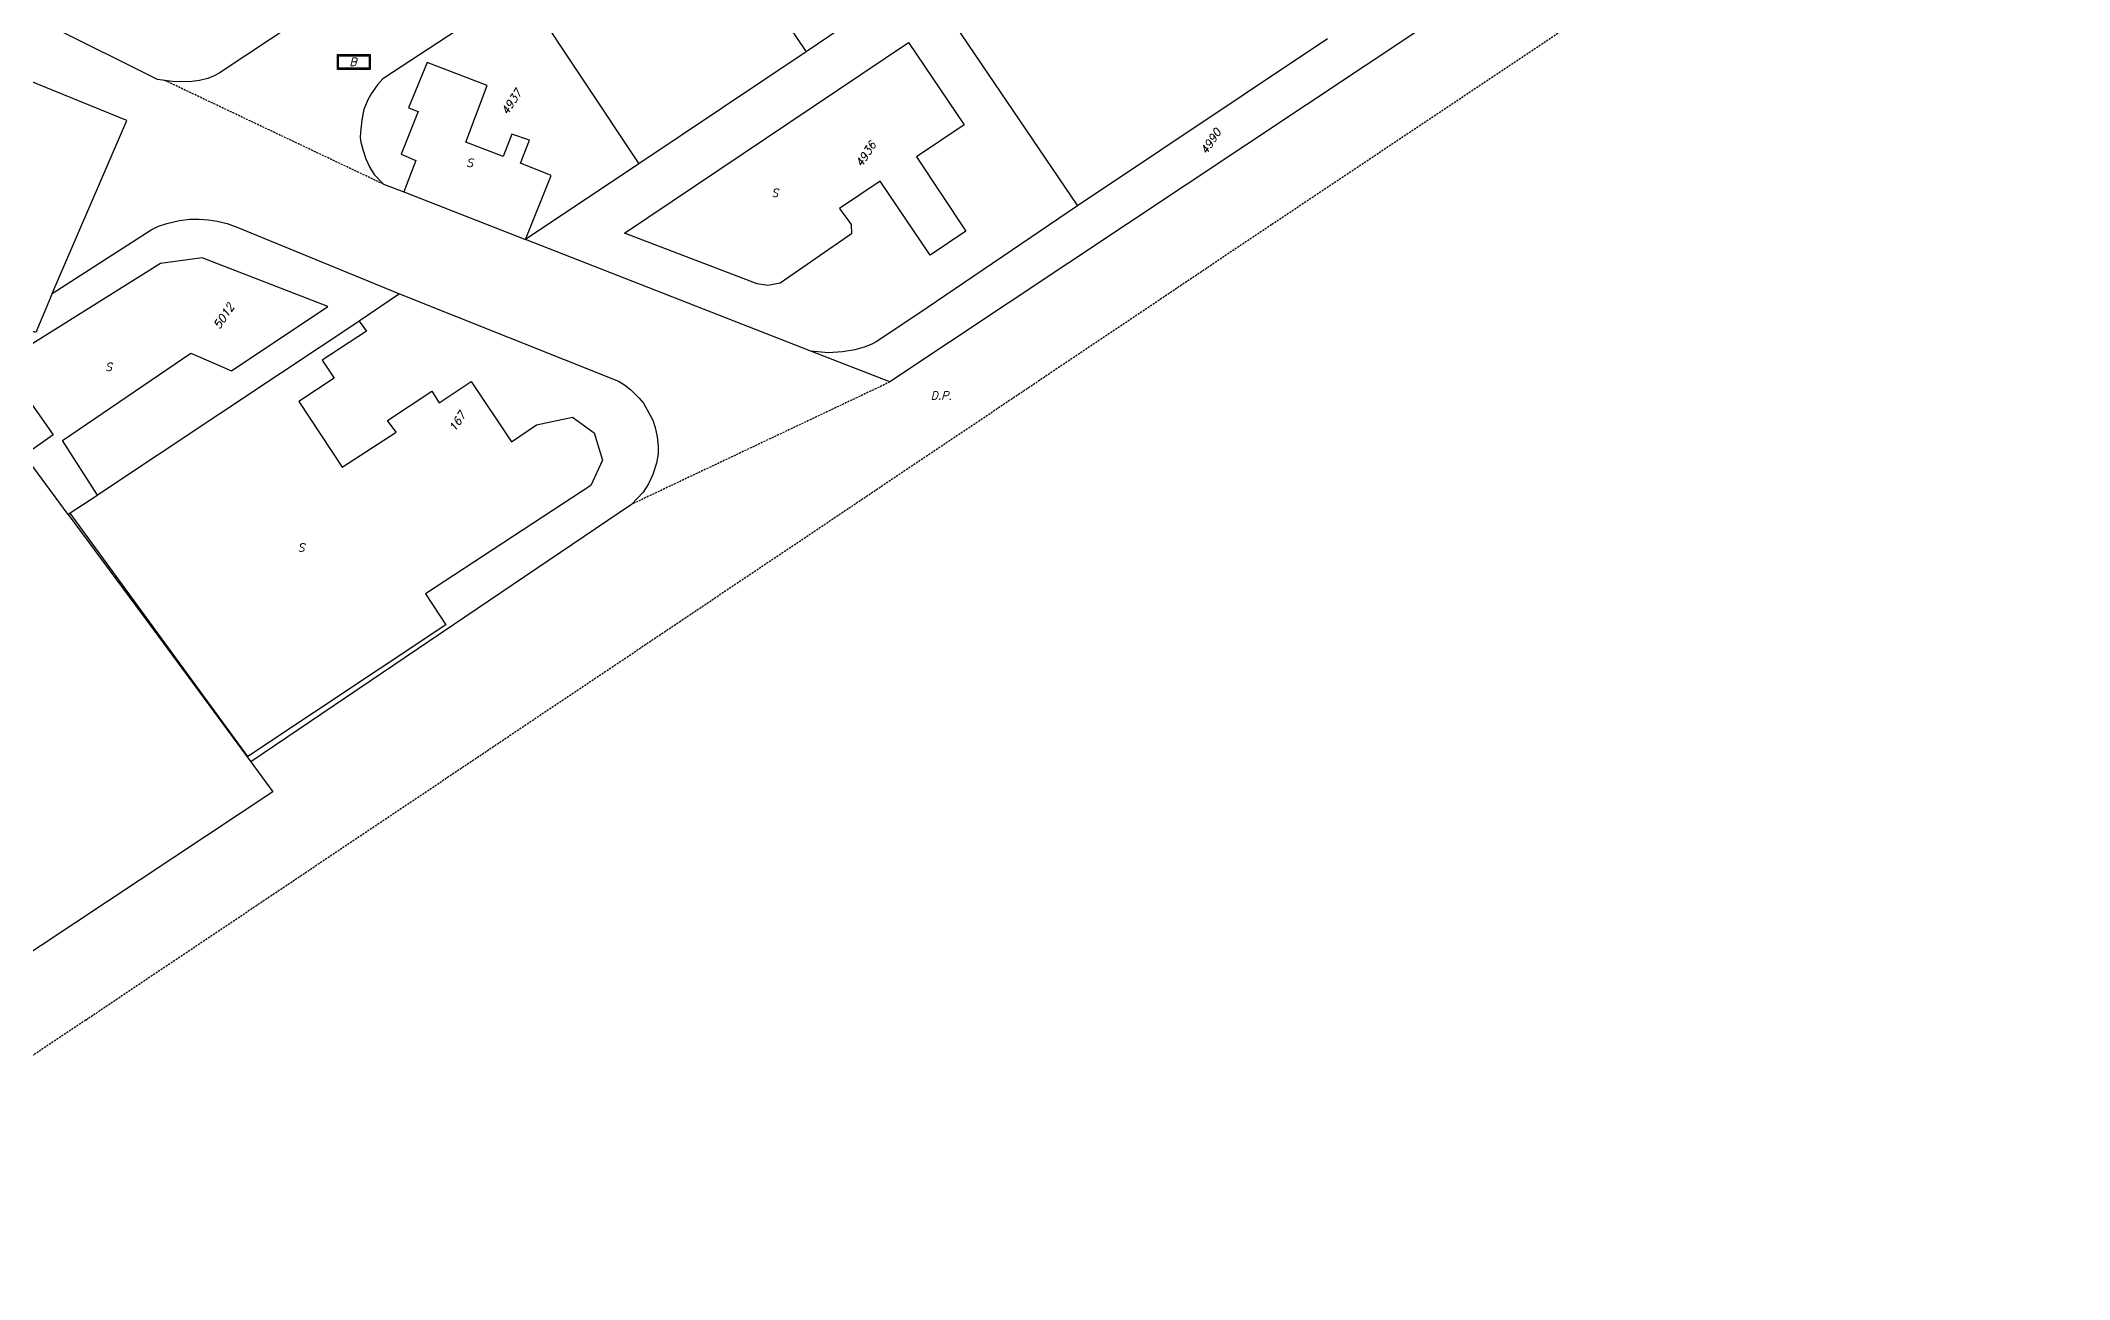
# Model space of a CAD drawing. Extents: x -334462 to -332769, y -29481 to -26664.
# Drawn here: x -333450.1 to -333196.6, y -29175.1 to -29020.1 of the extents above; entities that cross this region are included whole.
import ezdxf
from ezdxf.enums import TextEntityAlignment as Align

# ---------------------------------------------------------------- set-up
doc = ezdxf.new("R2010")
doc.units = 0
doc.header["$MEASUREMENT"] = 0
doc.linetypes.add('HIDDEN', pattern=[0.375, 0.25, -0.125])
for name, color, linetype in [('CADAST$$AREA$B$', 7, 'CONTINUOUS'), ('CADASTRAL$AREA', 7, 'CONTINUOUS'), ('DP$DIVIDING$LINE', 7, 'CONTINUOUS'), ('PARCEL$BOUNDARY', 7, 'CONTINUOUS'), ('PARCEL$NUMBER', 7, 'CONTINUOUS'), ('STRUC$$FOOTPRINT', 7, 'CONTINUOUS')]:
    doc.layers.add(name, color=color, linetype=linetype)
doc.styles.add('ITALICT', font='ITALICT', dxfattribs={"height": 0.2})

# ---------------------------------------------------------------- blocks, each defined once
blk = doc.blocks.new('BASSIN')
at = {"layer": 'CADASTRAL$AREA', "color": 7, "linetype": 'Continuous'}
for points in [[(-1.95, 0.92), (2.17, 0.93), (2.17, -0.93), (-1.95, -0.93)], [(-1.82, 0.77), (2.01, 0.77), (2.01, -0.77), (-1.82, -0.77)]]:
    blk.add_lwpolyline(points, close=True, dxfattribs=at)
at = {"layer": 'CADASTRAL$AREA', "color": 7, "linetype": 'Continuous', "style": 'ITALICT'}
blk.add_text('B', height=1, rotation=359.9999, dxfattribs=at).set_placement((0, 0), align=Align.MIDDLE)

msp = doc.modelspace()

# ---------------------------------------------------------------- linework, layer by layer
at = {"layer": 'CADAST$$AREA$B$', "color": 7, "linetype": 'HIDDEN'}
msp.add_lwpolyline([(-333196.55, -28976.55), (-333296.28, -29043.17), (-333370.12, -29092.75), (-333444.47, -29142.64), (-333493.17, -29175.06)], dxfattribs=at)
at = {"layer": 'DP$DIVIDING$LINE', "color": 30, "linetype": 'HIDDEN'}
for p, q in [((-333407.26, -29038.1), (-333434.58, -29025.13)), ((-333343.96, -29062.83), (-333376.26, -29078.13))]:
    msp.add_line(p, q, dxfattribs=at)
at = {"layer": 'PARCEL$BOUNDARY', "color": 7, "linetype": 'Continuous'}
for p, q in [((-333369.05, -28999.74), (-333354.45, -29021.56)), ((-333340.13, -29011.84), (-333354.45, -29021.56)), ((-333340.13, -29011.84), (-333320.52, -29040.82)), ((-333389.97, -29013.52), (-333375.36, -29035.57)), ((-333289.26, -29019.9), (-333320.52, -29040.82)), ((-333354.45, -29021.56), (-333375.36, -29035.57)), ((-333375.36, -29035.57), (-333389.5, -29045.01)), ((-333407.26, -29038.1), (-333404.72, -29039.06)), ((-333404.72, -29039.06), (-333389.5, -29045.01)), ((-333353.85, -29058.99), (-333389.5, -29045.01)), ((-333405.28, -29051.8), (-333410.32, -29055.23)), ((-333343.96, -29062.83), (-333353.85, -29058.99)), ((-333446.66, -29079.39), (-333452.11, -29071.98)), ((-333376.26, -29078.13), (-333423.85, -29110.32)), ((-333446.44, -29079.25), (-333446.66, -29079.39))]:
    msp.add_line(p, q, dxfattribs=at)
for points in [[(-333199.03, -28966.36), (-333212.4, -28975.32), (-333247.29, -28998.45), (-333343.96, -29062.83)], [(-333434.58, -29025.13), (-333435.49, -29024.99), (-333462.45, -29011.56)], [(-333411.76, -29013.54), (-333427.79, -29024.2), (-333428.44, -29024.55), (-333429.23, -29024.87), (-333430.26, -29025.13), (-333431.2, -29025.26), (-333432.59, -29025.31), (-333433.67, -29025.26), (-333434.58, -29025.13)], [(-333389.97, -29013.52), (-333407.34, -29024.94), (-333408, -29025.66), (-333408.8, -29026.81), (-333409.21, -29027.53), (-333409.73, -29028.74), (-333409.96, -29030.06), (-333410.13, -29031.62), (-333410.16, -29032.24), (-333410.08, -29032.85), (-333409.84, -29033.75), (-333409.46, -29034.94), (-333408.98, -29036.01), (-333408.42, -29036.88), (-333407.26, -29038.1)], [(-333448.66, -29051.77), (-333439.35, -29030.15), (-333457.4, -29022.81), (-333468.78, -29049.49)], [(-333320.52, -29040.82), (-333340.5, -29054.36), (-333345.68, -29057.81), (-333346.23, -29058.11), (-333347.18, -29058.48), (-333348.34, -29058.82), (-333349.89, -29059.06), (-333351.69, -29059.18), (-333353.85, -29058.99)], [(-333448.66, -29051.77), (-333436.29, -29043.79), (-333435.39, -29043.35), (-333434.33, -29043.03), (-333432.74, -29042.65), (-333431.45, -29042.48), (-333430.29, -29042.48), (-333429.12, -29042.54), (-333428.04, -29042.72), (-333426.82, -29043.03), (-333425.46, -29043.53), (-333405.28, -29051.8)], [(-333448.66, -29051.77), (-333450.7, -29056.66), (-333454.06, -29055.36)], [(-333405.28, -29051.8), (-333377.9, -29062.73), (-333377.15, -29063.19), (-333376.35, -29063.83), (-333375.34, -29064.8), (-333374.76, -29065.47), (-333373.61, -29067.6), (-333373.3, -29068.53), (-333373.04, -29069.67), (-333372.92, -29070.88), (-333372.94, -29071.8), (-333373.14, -29072.99), (-333373.59, -29074.4), (-333374.13, -29075.55), (-333374.81, -29076.6), (-333376.26, -29078.13)], [(-333410.32, -29055.23), (-333410.34, -29055.25), (-333420.12, -29061.76), (-333442.99, -29077)], [(-333442.99, -29077), (-333443.09, -29077.07), (-333446.44, -29079.25)], [(-333446.66, -29079.39), (-333436.57, -29093.08), (-333423.85, -29110.32)], [(-333423.85, -29110.32), (-333421.08, -29114.1), (-333474.84, -29149.73), (-333492.16, -29161.1), (-333502.17, -29167.8)]]:
    msp.add_lwpolyline(points, dxfattribs=at)
at = {"layer": 'STRUC$$FOOTPRINT', "color": 1, "linetype": 'Continuous'}
msp.add_line((-333341.66, -29020.37), (-333334.7, -29030.69), dxfattribs=at)
for points in [[(-333334.7, -29030.69), (-333340.65, -29034.68), (-333334.47, -29043.95), (-333338.93, -29046.97), (-333345.19, -29037.71), (-333350.25, -29041.15), (-333348.83, -29043.12), (-333348.79, -29044.31), (-333357.7, -29050.48), (-333359.21, -29050.78), (-333360.54, -29050.55), (-333377.15, -29044.22), (-333341.66, -29020.37)], [(-333389.5, -29045.01), (-333386.32, -29037), (-333390.12, -29035.48), (-333389, -29032.61), (-333391.22, -29031.85), (-333392.31, -29034.64), (-333396.98, -29032.83), (-333394.29, -29025.74), (-333401.8, -29022.87), (-333404.13, -29028.54), (-333402.95, -29029.01), (-333405.04, -29034.33), (-333403.24, -29035.12), (-333404.72, -29039.06)], [(-333442.99, -29077), (-333447.4, -29070.14), (-333431.35, -29059.23), (-333426.24, -29061.44), (-333414.23, -29053.41), (-333429.93, -29047.32), (-333435.12, -29048.01), (-333454.86, -29060.39), (-333448.55, -29069.42), (-333452.11, -29071.98)], [(-333410.32, -29055.23), (-333409.4, -29056.48), (-333414.91, -29060.12), (-333413.42, -29062.35), (-333417.83, -29065.25), (-333412.42, -29073.48), (-333405.69, -29069.12), (-333406.75, -29067.66), (-333401.24, -29063.96), (-333400.29, -29065.45), (-333396.3, -29062.76), (-333391.27, -29070.32), (-333388.15, -29068.17), (-333383.62, -29067.24), (-333380.92, -29069.17), (-333379.91, -29072.59), (-333381.36, -29075.77), (-333402, -29089.34), (-333399.46, -29093.2), (-333424.21, -29109.66), (-333446.44, -29079.25)]]:
    msp.add_lwpolyline(points, dxfattribs=at)

# ---------------------------------------------------------------- block references
at = {"layer": 'CADASTRAL$AREA', "color": 7, "linetype": 'Continuous'}
msp.add_blockref('BASSIN', (-333411.08, -29022.81), dxfattribs=at)

# ---------------------------------------------------------------- texts
at = {"layer": 'DP$DIVIDING$LINE', "color": 2, "linetype": 'Continuous', "style": 'ITALICT'}
msp.add_text('D.P.', height=1, dxfattribs=at).set_placement((-333337.55, -29064.53), align=Align.MIDDLE)
at = {"layer": 'PARCEL$NUMBER', "color": 7, "linetype": 'Continuous', "style": 'ITALICT'}
for s, p in [('4937', (-333391.26, -29027.81)), ('4936', (-333346.99, -29034.34)), ('4990', (-333303.88, -29032.75)), ('5012', (-333427.23, -29054.59)), ('167', (-333398.05, -29067.79))]:
    msp.add_text(s, height=1, rotation=56.712, dxfattribs=at).set_placement(p, align=Align.MIDDLE)
at = {"layer": 'STRUC$$FOOTPRINT', "color": 1, "linetype": 'Continuous', "style": 'ITALICT'}
for p in [(-333396.49, -29035.41), (-333358.36, -29039.19), (-333441.63, -29060.95), (-333417.56, -29083.54)]:
    msp.add_text('S', height=1, dxfattribs=at).set_placement(p, align=Align.MIDDLE)

doc.saveas('drawing.dxf')
